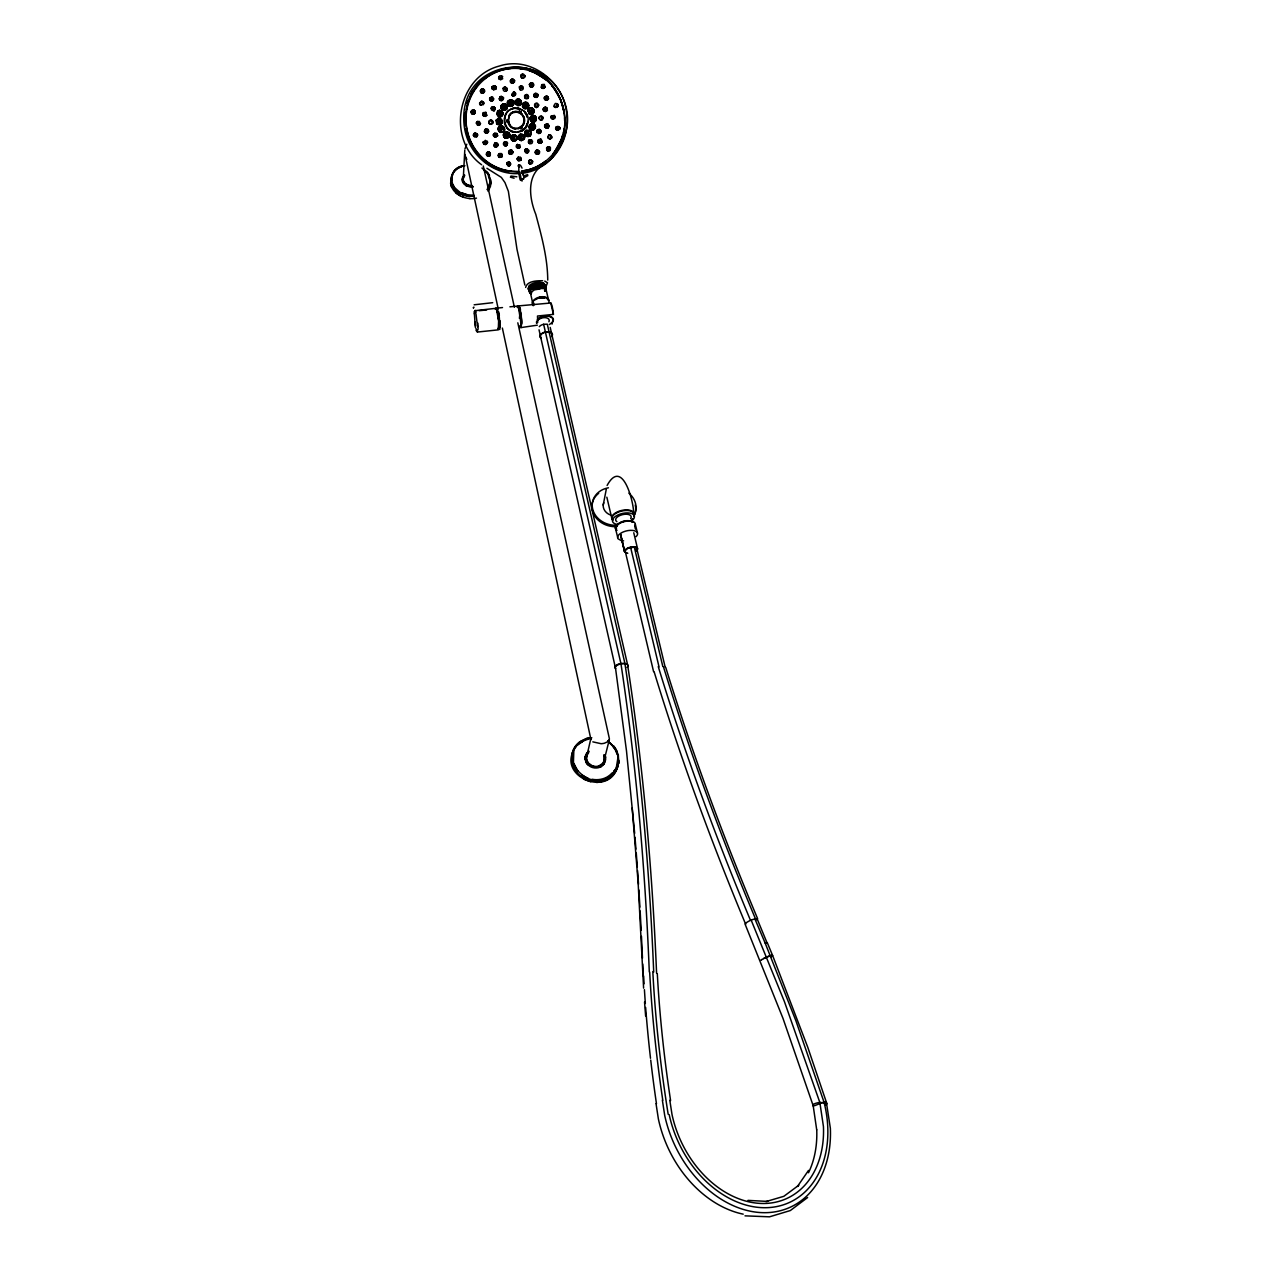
<?xml version="1.0" encoding="UTF-8"?>
<svg xmlns="http://www.w3.org/2000/svg" width="1281" height="1281" viewBox="0 0 1281 1281"><rect width="100%" height="100%" fill="white"/><g stroke="black" fill="none" stroke-linecap="round" stroke-linejoin="round"><path stroke-width="1.5" d="M531.263 293.813L529.934 291.796L530.926 294.31M537.716 322.396L537.492 316.023L553.408 314.389L553.28 313.044A10.856 1.841 83.9 0 0 552.415 307.584L551.631 304.67A10.856 1.841 83.9 0 0 550.814 303.005L518.693 305.887L518.181 306.751A10.184 1.553 83.8 0 0 517.796 306.832M530.894 160.077L532.544 161.406L532.48 162.959L531.359 163.968L529.325 163.44L529.021 160.83L530.894 160.077L532.768 161.342M514.113 138.572L513.329 137.483M534.081 95.963A2.002 1.889 76.3 0 0 534.994 97.148L537.315 96.988L538.052 94.378M497.572 134.937L497.556 136.17L496.964 133.592L494.594 133.064M506.924 135.69L506.427 134.505M526.235 105.634C524.65 103.761 525.899 107.732 525.802 104.69M532.88 126.419L531.519 126.723M519.381 87.044A2.018 1.921 72 0 1 521.335 86.147L519.494 86.964L519.446 88.341L520.534 90.086L521.847 90.006A2.066 1.954 73.2 0 0 523.288 88.373L522.184 85.939L520.566 85.859M516.659 145.041L519.782 144.737L520.326 146.883L519.349 148.02L516.787 147.187L517.572 144.481M545.226 87.364L544.297 84.402L542.119 84.546L541.351 86.884L543.144 88.405L545.162 86.852L544.265 88.005M528.621 142.463L530.222 139.757L532.592 141.23C532.896 145.297 527.644 144.032 529.133 140.141L531.743 139.821M541.479 85.203L542.792 88.101M544.793 98.861L544.697 96.94L546.202 100.142L548.7 98.573L547.339 100.03M520.919 128.644L520.15 127.556C521.655 125.218 523.224 128.052 520.919 128.644L520.278 127.716C506.283 134.633 503.865 107.652 518.885 112.136L519.333 111.143L520.951 111.927L520.502 112.952L518.805 112.296L519.333 111.143M499.574 129.541L501.239 127.187M533.024 110.887L531.375 113.24M519.782 139.965A3.122 2.994 86.3 0 0 522.184 140.237A3.203 3.074 89.5 0 1 521.415 140.51L518.869 139.341L518.549 136.298L521.959 133.993L524.361 135.77L524.602 138.22L521.367 140.542A3.267 3.138 86.2 0 1 519.782 140.077M604.728 760.145L604.136 755.246M463.274 178.78L464.779 150.245M618.05 763.396C619.139 755.774 616.017 747.544 609.676 743.028M486.652 153.015L487.533 155.962L490.047 155.85L489.79 152.631L488.798 151.991L486.652 153.56A1.986 1.954 79.8 0 1 488.205 152.183M495.283 108.277L494.082 110.983L491.536 109.958L492.48 106.723L495.283 108.277L494.002 106.835M541.062 120.19L539.253 118.957L539.557 116.875L541.575 116.187L542.824 117.163L541.911 120.03L539.765 119.549L539.269 117.708M662.357 1100.155L664.711 1115.447A105.506 79.022 65.1 0 0 759.329 1212.483A105.506 79.022 65.1 0 0 830.36 1128.225L826.341 1102.124C822.162 1101.324 815.02 1106.512 813.195 1105.759L782.979 1018.363L745.094 924.177C745.974 921.391 758.816 916.7 755.902 920.094M499.702 121.599C496.788 121.006 501.383 122.544 498.325 121.327L499.526 122.047M499.03 326.447L499.11 325.502M586.442 757.952L586.506 756.927M533.873 119.149L533.088 118.14L532.896 119.389L533.873 119.149L532.896 119.389M465.051 112.728L465.099 125.57M503.977 129.909L504.09 128.34L502.264 126.675L499.622 127.604L499.206 130.07L502.008 131.703A2.498 2.386 78.9 0 0 503.977 129.909L503.049 127.347L500.471 127.235L499.462 128.644L500.279 131.27M537.043 131.639L537.267 132.84L537.412 130.23L539.589 129.301M528.861 110.502L528.733 112.071L530.558 113.737L533.184 112.824L533.617 110.358L530.83 108.709A2.498 2.386 81.3 0 0 528.861 110.502L529.758 113.064L532.288 113.192L533.312 111.767L532.544 109.141M497.556 143.664L494.962 143.104L494.146 144.785L495.187 146.803L497.396 146.53L498.085 144.817L496.323 143.008L494.962 143.104L494.114 146.018A2.002 1.938 80.9 0 0 496.019 146.947M513.105 81.087L512.352 80.591L512.736 81.376M521.143 114.009A8.214 7.878 80 0 1 522.184 125.586L518.165 128.212L513.729 128.036A8.214 7.878 80 0 1 509.902 125.234L508.125 120.318L509.101 116.283M491.488 122.079L491.231 121.855M514.45 82.128L514.594 80.559L513.008 79.166L511.808 78.894L510.318 80.895L512.704 83.153L514.594 80.559M518.293 146.53L519.077 146.018L518.341 146.402M543.576 86.435L543.817 85.619L543.176 86.243M543.961 110.662L547.355 110.406L546.987 107.812L545.45 107.076L543.833 108.18L543.544 109.67L545.274 111.591M618.755 762.307L618.547 763.636L618.883 760.93L617.378 767.527L612.75 774.429M553.184 117.324L553.808 116.811L553.12 117.468M541.591 118.124L541.447 117.82M545.418 291.251L545.21 290.163M585.321 756.447L585.145 759.121L585.321 756.447A10.296 9.463 13.8 0 1 586.698 753.18L588.796 751.018M767.207 943.232L757.055 918.653M482.937 90.999L482.216 90.583L483.081 90.983M491.44 98.925L492.256 99.037M489.022 121.615L489.182 123.248A2.066 2.002 75.2 0 0 491.264 124.305L492.881 122.784L492.416 120.75C489.934 118.589 487.421 123.424 490.607 124.257L492.689 123.424L492.833 121.519A2.066 2.002 75.2 0 0 489.022 121.583M506.78 135.674L506.972 134.457M519.413 318.345L519.83 314.373M518.245 306.687L519.045 306.607A10.504 1.601 83.8 0 1 520.486 311.043L520.726 318.441L520.006 307.888M542.872 118.829L542.728 117.195M520.022 159.34L519.253 158.78L519.878 159.34M536.227 95.739L536.483 94.922L536.227 95.787M547.836 137.243L549.597 134.905L551.823 136.763L551.503 138.188L549.357 138.86L547.948 136.058M496.596 145.329L495.747 144.897L496.452 145.313M551.711 115.866L551.935 118.669L554.561 118.637L554.289 115.482L551.711 115.866A2.002 1.873 84.7 0 0 551.214 116.539L551.342 118.076M767.191 943.184L765.141 943.008L754.925 918.957M539.781 141.342L540.598 141.278M540.758 141.278L539.829 141.518M618.675 761.538L618.307 754.829L615.681 748.937M533.633 119.341L533.088 118.14M483.545 92.792L484.314 89.702L482.457 88.933L480.695 90.327L480.935 92.456L483.289 93.145L484.81 91.351L484.314 89.702M549.421 149.429L548.604 149.349M474.434 314.405L475.283 327.199M548.556 149.188L549.469 148.964M529.533 290.323L529.645 289.538C533.729 286.047 542.552 284.302 546.186 289.122L545.178 291.219M503.449 99.005L503.609 97.772L501.063 96.539L499.558 99.101L500.871 100.671L502.664 100.222L502.648 96.892M496.355 309.554L496.948 308.129L502.504 307.568M544.649 98.157L545.114 96.748L547.179 96.219L548.3 97.292L547.916 99.55M529.854 291.075L529.645 289.538M484.538 131.911L484.875 129.621L486.348 129.125L488.013 129.349L488.285 132.279L485.787 133.224L484.538 131.911L484.875 129.621L486.348 129.125M492.849 89.334L492.416 86.788L494.13 85.827L496.307 87.012L496.003 89.19L493.505 89.75L492.032 88.389L492.272 86.58L494.93 85.747L496.307 87.012L496.019 88.645L493.505 89.75M490.735 183.743L489.838 186.546L490.879 182.767M500.983 106.179L500.871 106.867A3.267 3.138 74.5 0 0 501.415 108.869A3.251 3.122 74.9 0 0 501.848 109.413M530.558 134.233L530.558 132.391A2.482 2.386 81.9 0 0 528.429 130.79L526.939 130.982L525.802 133.176L528.284 135.898L530.558 134.233L528.268 135.562L526.091 133.576L528.429 130.79M559.845 129.269L560.069 127.796L557.892 126.275L555.922 128.356L558.372 130.31L560.069 127.796M586.138 756.238L586.058 758.608M539.381 153.416L539.653 151.606L537.556 150.165L535.842 150.87L536.195 153.576L535.65 152.167L535.49 153.015C535.986 155.658 540.966 152.519 538.276 154.04M546.026 290.13L544.313 287.504L536.483 286.944L529.069 290.034L529.053 291.764L531.743 292.805M517.14 137.852L515.602 140.75L513.217 141.23L511.295 139.677L510.767 137.211L512.512 134.873L515.266 134.937L516.867 136.635L516.643 139.693M538.036 95.627L536.963 93.577L534.801 93.833L534.145 95.531L535.41 97.292M501.96 122.496L501.768 120.302L500.006 118.669L497.909 118.941L496.452 120.734L496.532 122.96L498.421 124.465L500.519 124.289L501.96 122.496A3.283 3.17 76.9 0 1 500.695 124.337M504.266 142.143L506.956 142.015L507.468 143.056L507.052 145.249L505.579 145.81A1.986 1.921 84.1 0 0 507.292 143.776M571.95 755.886L571.822 763.22M498.149 128.917L498.966 127.011A3.267 3.154 78.4 0 1 499.59 126.467M524.89 97.292L525.274 95.082L526.747 94.506L528.685 96.78L527.724 98.525L525.899 98.365L524.505 96.107L525.274 95.082M546.843 149.06L548.172 146.915L549.357 147.123L550.382 147.571L550.173 150.373L548.86 151.046L547.083 150.005L547.9 147.267M501.207 105.939L502.312 109.702L504.922 110.342L506.78 109.173L507.324 106.307L505.531 104.065L502.76 104.129L501.207 105.939A3.154 3.042 74.7 0 1 502.873 104.129M477.365 136.026L476.356 133.352L473.33 135.033L474.755 137.067L476.58 136.971L477.717 134.889L476.98 133.816M483.433 141.567L483.305 142.335A2.002 1.938 76.6 0 0 487.084 143.056M585.225 757.039L585.145 758.224A10.28 9.447 13.8 0 0 586.458 762.836L587.979 764.805A10.296 9.463 13.8 0 1 586.794 763.364L586.234 762.531L587.979 764.805A10.28 9.447 13.8 0 0 596.786 767.976L598.051 767.783A10.28 9.447 13.8 0 0 599.86 767.223L600.741 766.871L599.86 767.223M519.782 327.712L520.743 324.701M535.49 153.015L536.835 150.325M563.336 133.208L564.168 128.869M450.912 179.82C448.974 193.063 465.195 200.781 476.468 198.123M477.653 329.858L477.333 331.683L476.196 330.626M603.207 505.114L606.281 489.278M474.034 313.701L474.338 312.196M586.538 756.094L588.523 752.155M549.037 302.396C550.013 293.477 533.136 296.007 532.143 303.293L533.216 305.727M500.471 77.613L501.271 77.484M526.251 133.176L526.411 132.375M506.924 90.214L506.764 87.797L505.178 87.3L503.353 88.389L503.289 89.958A2.066 1.97 71.4 0 0 505.05 91.335L506.924 90.214L506.363 91.223M528.989 287.312L529.053 285.647C533.04 282.236 539.717 280.971 544.329 283.565L544.585 286.352C540.118 283.693 532.912 284.622 529.325 288.369L529.806 289.874C529.822 284.638 540.886 284.014 544.617 286.64M510.062 103.313C512.112 100.751 510.254 105.634 510.414 102.512M530.062 118.925L530.975 116.571L533.697 115.514C538.244 116.107 536.483 123.665 532.127 121.855L530.734 120.718L530.302 117.82A3.138 2.978 82.4 0 1 533.713 115.77M496.307 87.012L496.131 87.877L495.523 86.435M521.287 137.9C521.079 135.081 521.943 139.469 521.191 136.635M505.739 89.27L504.906 89.238M473.714 134.329L473.826 136.443M486.252 131.126L487.084 131.158M506.123 143.648L505.355 143.936M546.09 109.333L545.114 109.301L546.058 109.493M475.043 135.402L475.827 135.113M475.988 135.274L475.171 135.402M518.116 101.807C520.102 104.77 517.332 100.222 518.357 103.121M464.955 148.884L466.796 144.225M526.443 96.235L527.051 96.139M531.391 84.754L532.255 84.466M526.619 150.998L527.532 151.046L526.795 150.678M486.796 115.322L485.835 112.392L483.177 112.984L483.289 115.642L486.796 115.322L485.627 116.459M586.73 756.43L590.877 738.48C543.112 750.074 598.675 807.863 617.586 765.029M522.04 168.131C517.508 157.787 518.661 175.593 520.038 179.228M510.831 137.595L511.776 135.546M528.605 150.886L527.34 152.663M544.793 126.563L546.042 124.305L544.793 126.563L548.028 128.036L548.989 126.547L548.284 124.353L545.258 124.593L545.498 127.524M539.157 130.998L539.157 131.847L538.997 130.998M551.503 138.188L551.695 137.403L550.814 138.652M530.654 162.399L531.199 161.966M617.97 764.917C611.085 799.792 553.488 776.158 576.194 746.583M550.43 137.147L550.526 136.683M500.182 155.305L500.983 155.513L500.038 155.289M535.218 128.212L534.257 124.113L530.942 123.681L529.197 126.098L530.894 129.621C536.243 132.888 534.946 122.015 535.554 126.883M501.944 128.965L500.679 128.965L501.688 129.813C501.624 126.723 500.679 131.655 501.992 128.805M524.81 151.206L525.77 148.948L527.067 148.82L528.765 150.165L528.621 151.831L525.658 152.663L524.81 151.206L525.77 148.948M604.2 759.985L609.388 739.409L607.883 741.635L604.456 743.204A6.533 2.466 -4.4 0 1 601.109 743.701L592.815 741.859M538.484 140.205L538.933 142.992L540.566 143.248L541.927 141.839L540.886 139.229L539.573 139.357L538.484 140.205L540.886 139.229L542.167 141.935M451.504 177.162C452.914 171.046 458.726 166.754 464.715 165.713M573.824 750.858L573.424 762.451L577.987 771.514M503.657 143.68L504.826 141.935A1.986 1.921 84.1 0 0 503.481 144.193A1.986 1.921 84.1 0 0 505.579 145.794L503.657 143.68L505.05 141.935L507.468 143.056L507.052 145.249M544.249 286.56L544.329 284.542L544.825 285.199M489.918 97.964L490.783 100.719L493.361 99.934M562.071 137.627L562.903 134.681M501.704 75.963L502.664 78.765L500.519 79.838L498.709 78.157L499.078 76.876L500.503 75.739L502.744 76.604M524.842 77.164L525.018 75.659L523.929 78.013L522.328 77.917L521.303 75.243L523.417 74.058L525.338 76.091M617.858 766.31L618.243 764.997L617.858 766.294M474.803 310.723L495.875 308.321M503.769 87.813L505.483 87.044M564.505 136.25C579.076 97.724 539.253 53.033 499.302 66.052C456.981 76.94 446.461 139.533 481.608 164.753M493.665 109.093L492.865 108.869L493.681 108.789M504.09 107.748C504.154 105.106 504.586 109.237 503.961 106.435M537.78 95.691L536.403 97.34M533.36 119.485L533.312 118.124M510.703 164.24L509.198 165.938L506.844 164.448L506.892 162.735L507.644 162.351L506.828 163.632L508.317 162.03L510.623 163.552M530.174 111.463C532.624 109.397 529.533 112.696 531.263 111.799M527.356 133.384L527.58 132.68C530.654 133.288 525.947 133.945 528.22 133.913M488.285 132.279L487.116 129.189L488.83 131.222M495.187 309.137L495.683 308.257M531.743 117.147L531.919 120.814L534.689 121.183L536.099 119.165L534.257 116.443A2.482 2.386 81.9 0 0 531.743 117.147L531.487 119.854L533.729 121.103L535.234 120.302L535.634 117.612M521.431 180.413L519.846 172.134M512.336 136.875L513.377 140.109L516.243 139.197A2.482 2.386 80.5 0 0 516.099 136.459L514.994 135.37L511.711 137.035L512.16 139.501L514.85 140.318M518.261 136.539L520.342 134.169M616.369 767.431L617.858 758.208M463.162 177.563C461.464 182.158 466.556 186.001 470.784 185.969M523.449 75.531L523.753 76.091M530.878 134.841L530.606 131.238L526.667 130.294L524.986 133.64L526.171 135.834L528.781 136.475L530.878 134.841L527.756 136.491A3.235 3.106 87.4 0 1 526.939 136.33M546.186 289.122L545.114 290.995M520.823 325.982L520.134 327.199M520.999 75.739L522.44 74.138M521.015 87.909L521.831 88.069M472.993 111.767L473.714 112.216L472.865 111.767M485.147 114.666L485.291 113.801L484.859 114.601M547.339 125.762L546.619 125.906M557.859 128.26L558.82 128.26L557.924 128.58M558.596 128.564L558.356 128.757M520.198 326.511A10.504 1.601 83.8 0 0 520.871 327.215L521.703 323.885A9.127 1.377 83.9 0 0 521.703 321.739A9.143 1.377 83.9 0 0 521.591 319.273L521.031 314.037M467.069 103.345L468.189 100.238M496.259 135.097L495.347 134.809L496.051 135.274M510.495 152.151L511.391 151.991L510.831 152.647M533.921 305.15L534.465 304.254M546.555 97.788L546.507 98.125M493.745 87.668L494.578 87.652M501.704 98.973L501.832 98.125L501.271 98.797M530.638 142.095L531.087 141.326L530.366 141.919M556.45 129.429L556.434 127.203M509.342 164.256L508.557 163.808M508.525 164.096L508.589 164.416M561.51 139.085L554.321 152.391M485.851 142.671L485.003 142.175M533.264 86.147L533.12 83.585L531.311 82.897L529.469 84.402L530.206 86.5L532.704 86.66L533.857 85.106L533.264 83.345L530.526 82.961L529.469 84.402L530.062 85.955L532.704 86.66M537.299 152.199L538.196 152.055L537.46 152.391M513.04 152.215L512.416 153.8L509.294 153.784L508.925 151.863L510.414 150.245L511.711 150.149L513.04 152.215L511.711 150.149M530.062 83.729L529.774 85.219L529.469 84.402M561.959 142.96L564.04 137.82M498.709 78.157L499.43 79.15M520.31 113.032L520.951 111.927M517.332 158.668L518.309 160.541L520.935 160.253L520.406 157.147L518.597 157.163L517.556 159.1L518.165 157.195A1.986 1.921 -85.3 0 0 517.652 160.045A1.986 1.921 -85.3 0 0 520.63 160.077L517.988 160.413L517.316 159.068L518.373 157.147M451.617 176.842L450.56 183.551M483.69 103.777L483.401 101.84L483.337 104.562L480.599 104.962A2.018 1.954 71 0 1 479.943 104.402M544.905 291.107L545.065 289.218M499.238 113.769C502.104 112.12 498.261 115.69 500.15 113.064M607.098 485.467C622.502 457.205 633.839 502.408 633.615 512.976M547.243 109.846L546.411 111.095M485.467 144.353L483.401 142.527L485.355 140.318L487.565 142.319L485.067 144.625L486.268 144.193M501.976 156.506C504.009 151.606 495.379 153.736 499.462 157.419L502.296 156.41L501.463 157.067M477.092 121.807L476.532 123.04L479.174 121.375L480.551 123.568L479.526 125.09L477.14 124.833M520.102 326.655L521.031 327.584L537.347 325.166M515.602 100.558L515.699 104.402M516.867 306.88L517.444 306.159L518.741 307.28M538.757 133.672L540.438 132.648L540.726 130.246L537.412 130.23M529.533 290.323L531.807 287.873L534.529 287.216L544.089 287.408M533.424 301.419L533.392 304.958M519.093 146.338L518.357 145.826M478.069 123.184L478.982 123.104M497.46 135.706L494.962 136.971L493.617 134.185M487.565 142.319L487.228 141.166M535.346 119.421L532.864 120.782M561.174 144.449L551.23 158.716M491.456 98.749L492.272 98.861M492.32 99.149L491.584 98.909M544.969 288.145L545.77 286.223L542.936 283.293L544.681 284.878L543.608 286.368M503.353 88.389L503.897 87.364M600.437 766.967L602.022 766.006A10.28 9.447 13.8 0 0 604.104 763.828L605.561 759.969A10.28 9.447 13.8 0 0 605.529 757.599L605.369 756.479L605.529 757.599M517.988 166.018L518.645 164.833M486.652 153.56L487.629 152.391M470.703 94.586L473.105 90.359M485.339 129.557L484.73 131.767L487.004 133.112M538.805 104.866L536.963 103.137L535.522 103.489L534.545 105.106L536.211 107.572M496.115 309.041L497.22 310.771M490.943 108.741L492.464 106.963L494.418 107.348L495.074 109.445L493.97 110.79M488.878 188.339L489.406 187.474M534.545 105.106L535.522 103.489M452.081 175.993L452.609 175.097M498.309 329.217L498.613 321.083L496.58 309.538M520.935 160.253L521.223 158.043M538.901 153.544L538.901 150.726M510.991 79.758L513.008 79.166M474.226 311.395L475.988 313.909L477.573 326.831M587.803 753.82L588.587 752.78M499.814 329.473L498.789 329.089M530.302 126.178L531.215 124.753L533.633 124.657A2.434 2.338 81.9 0 1 534.401 127.972L531.343 128.644L530.302 126.178L531.087 128.212M530.222 292.965L534.353 289.89L540.07 288.882M544.921 287.889C546.314 281.115 531.631 283.597 528.445 287.44L529.325 289.682M489.934 99.47L491.392 96.892L493.793 98.749L492.064 100.975L490.303 100.19L489.662 98.237M498.373 130.406L498.197 128.308C500.086 122.864 507.74 128.308 503.401 131.927L500.134 132.215L498.197 128.308A3.138 3.042 79.2 0 1 498.837 127.187M503.145 88.469L504.97 87.332M604.104 763.828L604.424 763.332M530.654 110.582L530.43 111.623M519.526 326.303A10.184 1.553 83.8 0 0 520.358 326.895L521.239 324.974L520.31 326.879M603.943 762.307C601.141 767.479 593.615 768.536 589.292 764.661M808.535 1170.386L797.471 1186.446L798.768 1185.245L783.844 1196.31L765.974 1201.578M481.656 102.848L482.2 103.104M516.707 99.47L519.173 99.213L521.207 100.783L520.358 105.314L517.572 105.602L515.651 103.873L515.843 100.542L515.266 101.263L516.707 99.47A3.299 3.138 75.6 0 1 517.716 99.213A3.251 3.09 73.1 0 1 519.173 99.374M556.578 105.586L556.707 105.282M487.549 188.275L490.095 182.174L488.589 174.889M636.065 550.766L636.657 548.028L634.287 547.051L627.626 548.412L625.128 550.814L653.582 671.644M499.302 76.332L498.837 78.525M504.442 132.792L503.609 134.729L505.082 138.108L508.605 137.788L509.95 135.306L509.326 133.016L506.86 131.767L504.442 132.792A3.219 3.106 81.3 0 0 503.689 133.736A3.299 3.17 82.2 0 0 503.513 135.754L503.753 136.427A3.299 3.17 82.2 0 0 504.826 137.724L506.427 138.284M524.986 149.957L526.811 148.82M501.319 77.933L500.503 77.773M488.125 191.397L490.575 185.953L489.902 179.164M504.81 89.078L505.595 89.286M487.052 130.998L486.268 131.286L487.18 131.335M528.781 161.23L530.606 160.077M463.69 176.682L464.298 175.833M510.318 80.895L510.751 82M529.021 161.246L529.325 163.44M475.059 135.065L475.972 135.113L475.267 135.642M558.196 105.939L557.187 107.3L554.897 106.931L554.177 105.218L555.362 103.425L557.715 104.081L558.196 105.939L557.411 103.985L557.908 105.907L556.018 107.364M537.107 320.362C539.893 313.301 559.092 314.646 551.727 323.436M498.197 128.308L498.821 131.254M587.066 752.7L586.698 753.18M588.171 752.123C575.713 767.383 610.413 774.204 604.408 755.358M487.517 189.78L490.719 182.591L488.605 174.104L489.166 175.017M487.1 189.54C492.897 183.599 490.159 173.624 483.545 169.508M630.989 520.454L632.574 518.581M544.473 290.227L545.722 288.865C544.585 282.268 532.207 285.439 528.669 289.202L529.726 291.155M521.783 126.611C525.77 122.928 525.098 115.866 520.502 112.952M595.649 496.323L596.85 494.946A22.017 18.799 11.6 0 1 598.691 493.313M546.379 285.647L547.499 282.765L544.745 281.099M527.66 152.903L528.204 152.295L526.795 152.919M521.335 87.604L521.671 88.389L521.495 87.556M613.727 771.258L615.104 769.769M463.834 165.649C448.11 167.315 446.364 190.1 461.736 194.264M536.947 105.747L537.107 105.474M589.628 780.081C597.378 782.115 606.345 780.465 612.11 774.701M509.822 165.617L509.198 165.938M499.382 113.705L500.519 113.929L499.974 113.064M543.288 286.127L544.457 284.91L543.752 284.03M521.415 136.619L521.399 137.9M522.792 179.084L523.673 178.171M464.747 175.209C458.758 179.981 466.204 187.795 472.209 186.337A8.182 6.309 6 0 1 463.818 182.975A8.182 6.309 6 0 1 464.314 175.881M523.401 129.589L524.922 128.052A12.298 11.785 79.8 0 1 521.655 131.046M608.203 777.807L605.625 779.088L610.14 776.638M611.966 773.067C607.114 778.688 599.108 780.689 592.062 779.264M494.386 144L495.235 143.168M454.435 170.757L455.54 169.668M576.898 745.638L584.296 739.97M581.27 740.882C566.122 749.513 570.397 773.356 586.009 778.88M521.095 75.179L521.975 74.394M488.766 156.202L490.047 155.449M534.385 300.218L539.349 297.624L545.866 297.736M588.315 751.403L587.867 751.803M481.864 101.039L479.783 102.784L480.599 104.962L479.638 104.113L481.32 105.33M532.848 287.841L529.133 290.291L530.142 292.644M536.547 95.723L535.778 95.386M488.685 154.697L488.862 154.12M517.38 144.465L516.547 147.123L519.109 147.988M514.049 94.426L513.969 93.593L513.905 94.442M610.589 776.238L611.694 775.357M807.638 1197.511L790.329 1210.545L769.513 1216.822L744.998 1215.845M546.491 163.087C525.995 172.23 528.765 197.082 535.762 214.263C541.495 235.8 547.579 257.625 547.74 280.075M499.862 97.42L501.063 96.539M540.534 130.39L540.902 132.455L539.877 133.208L537.251 132.375M761.651 959.517C758.064 962.223 769.865 954.233 772.587 955.434L807.831 1047.442L826.341 1102.124L825.06 1103.357M771.386 956.795L772.587 955.434L767.271 942.672L765.141 943.008L795.965 1020.941L824.083 1102.333A101.007 75.611 65.1 0 1 769.769 1207.519A101.007 75.611 65.1 0 1 669.178 1114.598M520.775 128.516L522.312 127.508M483.946 78.413L486.492 76.604M477.685 332.019L498.293 329.858M544.697 162.143L536.691 167.138L528.124 170.389M544.345 107.636L545.45 107.076M523.657 129.477L517.316 132.151M523.785 178.908L521.719 179.484M501.816 104.706L504.122 103.825M529.405 136.106L531.247 133.384A3.074 2.946 82 0 0 528.38 130.198L525.61 131.943L525.578 134.393A3.074 2.946 82 0 0 528.252 136.33L530.302 135.994M532.111 85.17L531.823 84.354L531.775 85.219M527.868 133.945L528.717 133.56M532.432 284.99L528.509 287.665L529.261 289.41M579.46 742.147L588.988 737.616M580.982 742.628L582.198 741.907M527.276 98.429L528.076 97.948L526.603 98.557M521.031 327.584L521.287 314.598M489.102 74.939L496.948 71.047M492.432 73.161C449.231 93.593 461.128 166.258 508.861 171.766M524.89 177.29L527.868 175.625M581.894 740.642L586.986 738.176M477.909 121.279L476.436 123.456A2.034 1.97 72.9 0 1 477.445 121.487M457.301 168.307L461.56 166.354M508.157 119.998L507.02 120.094L507.132 121.823L508.317 121.711L507.196 121.887L506.988 120.046L508.141 119.966M530.942 288.641L532.512 287.889M519.91 147.635L516.787 147.187M494.418 88.149L494.658 87.476M763.524 958.492L770.441 955.77M512.752 108.597C500.951 111.847 502.793 130.982 514.882 132.183M544.313 287.28L539.029 286.672L531.359 288.433M501.271 100.51L500.391 100.174L501.992 100.526M604.072 780.898C613.135 777.759 620.052 768.152 618.243 758.384M548.732 135.226L549.389 134.953A1.986 1.873 -89.1 0 1 551.294 135.866L551.551 136.587M534.801 93.833L536.131 93.321M527.644 133.704L528.621 132.824M524.57 175.721L527.692 174.568M496.243 71.304L501.399 69.478M499.766 110.39L498.197 110.919C495.363 112.856 497.428 117.724 500.791 116.955L503.257 113.721L501.992 111.095L499.766 110.39A3.154 3.042 75.5 0 0 497.54 111.495M513.601 91.976L511.856 94.137L513.201 95.915L515.346 95.29L515.506 93.065L513.601 91.976L514.946 92.376M480.695 101.551L482.921 101.727L483.674 103.056M587.306 738.673L591.822 737.76M500.743 157.355L498.469 155.754M464.635 165.825C442.313 168.724 451.969 199.099 471.68 195.705A20.992 16.221 6.1 0 0 474.05 195.593M527.356 170.021L521.655 171.126M500.679 69.718C569.308 49.094 592.911 163.968 521.383 172.054M497.909 328.945L497.957 328.945A10.232 1.441 83.7 0 0 498.709 319.626L498.613 318.345A10.232 1.441 83.7 0 0 495.747 309.265A10.28 1.457 83.7 0 1 498.661 319.626A10.28 1.457 83.7 0 1 497.652 328.609M474.162 304.798L492.705 302.684M512.512 108.613L514.834 108.164M525.514 171.046L521.543 171.718M546.827 128.132L548.732 126.451L548.284 124.353L546.795 124.113M512.496 108.405L514.882 107.956M485.835 112.392L483.321 113.16L483.289 115.642M586.762 779.152L588.716 779.553L583.576 777.215M485.787 133.224L487.677 132.872M554.289 115.482L555.137 116.555M528.973 135.194L526.395 134.009M520.534 90.086L519.798 89.19M521.655 173.351C544.457 171.062 563.256 151.462 566.49 129.077A53.738 51.544 79.8 0 0 566.746 113.897C559.557 46.628 459.287 54.186 463.882 122.336A53.738 51.448 80 0 0 466.892 137.403C474.162 158.748 495.747 174.857 518.565 173.576M530.91 285.583L541.447 283.934L545.338 285.631M601.67 781.826L596.626 782.499M505.659 68.662L510.318 68.021M498.709 319.626L498.613 318.345M466.908 185.921L465.948 185.521L466.908 185.921A8.775 6.757 6 0 0 471.728 186.802L473.346 186.658M536.483 286.944L539.029 286.672M509.918 306.816L517.556 306.127M479.158 310.707L486.684 309.954M540.342 297.416L542.327 297.208M543.288 297.224L539.349 297.624L544.201 297.32M537.444 298.265L545.082 297.496L540.054 297.8M496.484 146.899L494.994 146.739A1.986 1.938 81.4 0 1 494.05 145.522M507.196 121.887L508.301 121.791M634.671 833.323L626.505 751.018L615.585 668.586A6.549 2.706 -12.9 0 1 620.965 663.814L624.92 663.478L627.562 664.631C643.238 766.823 652.237 869.959 656.593 973.24M510.398 103.649L510.831 102.432M539.637 143.248L541.046 142.832A1.986 1.889 -89.6 0 0 541.751 141.47M474.146 196.233L465.307 195.481M518.693 172.15L504.922 170.933M537.62 282.829L541.687 282.909M472.865 195.993L474.13 195.945M539.285 326.671A5.957 3.427 -12.7 0 1 543.64 324.285L547.291 324.173L624.92 663.478C640.516 765.67 649.451 868.79 653.71 972.071M813.131 1105.759A7.11 1.938 -7.3 0 1 819.792 1102.445L826.645 1103.037A7.11 1.938 -7.3 0 1 825.54 1104.879M518.757 171.446L511.391 171.19A51.592 49.431 80 0 1 471.728 95.194A51.592 49.431 80 0 1 553.904 87.989L560.806 100.286L564.136 112.552M496.035 134.793L495.907 135.466M485.563 141.999L485.083 142.351M508.157 165.906L510.414 164.304L508.877 162.014M615.472 668.266A6.565 3.01 -8.4 0 1 620.853 663.494L624.92 663.478M472 113.561L474.851 113.433L474.434 110.342L471.408 111.287L473.009 114.041A2.05 1.986 71.3 0 1 471.296 112.52L472.081 113.929L473.794 114.041A2.05 1.986 71.3 0 0 473.586 110.07A2.034 1.97 71.3 0 1 474.226 110.358A2.034 1.97 71.5 0 1 475.107 112.408M467.837 195.673L460.632 193.655M530.446 110.63L531.375 110.662M505.082 138.108L504.314 137.083M546.17 128.004L548.028 128.036M520.23 180.061L522.28 180.925M545.033 107.364L546.827 108.004L547.355 110.406M515.17 108.228L521.895 109.83M514.45 141.15L512.304 140.67M747.976 1200.377L767.735 1201.434M542.664 280.731C537.059 280.683 527.131 280.907 525.626 287.44M501.528 153.752L500.855 153.4M474.05 195.369L467.965 194.792M516.867 176.81L510.879 176.041M489.118 152.279L490.255 153.272M540.454 284.078L542.552 284.35M513.761 96.027L511.856 94.938A2.018 1.921 72.7 0 0 513.681 96.027M488.669 154.761L488.894 154.008M509.694 106.211L510.655 106.355M468.942 198.347L470.207 198.539M509.294 153.784L508.957 152.647M499.142 329.361L498.149 328.416A10.232 1.457 83.7 0 0 499.286 319.561A10.232 1.457 83.7 0 0 496.323 309.201M520.102 68.229L523.192 68.806M549.357 138.86L550.109 138.892M491.392 96.892L492.833 97.18M517.204 108.196L519.237 108.645M466.716 194.904L459.975 192.31L454.115 187.25M496.195 137.243L493.809 136.394M530.27 289.554L527.644 288.849M590.797 781.826L583.576 779.168M544.921 286.287L532.976 286.287L528.637 288.93L529.694 290.931M526.843 151.238L527.18 150.469M530.398 164.016L528.717 162.719M533.873 124.385L531.023 124.465L529.982 126.195L531.199 128.965L534.689 128.148L533.873 124.385A3.138 2.978 84.7 0 1 534.978 126.531M546.01 95.899L547.179 96.219M510.366 177.162L514.097 178.235M499.254 169.268L502.008 170.165M544.297 288.561L534.561 288.401L530.734 290.082L530.222 292.404M626.841 553.376L624.488 551.422L620.837 535.266A6.661 3.154 -13.4 0 1 621.189 534.449M529.517 70.487L532.384 71.592M462.265 192.951L463.37 193.383A15.804 12.202 6 0 0 466.812 194.36M462.201 196.698L463.946 197.402M626.217 552.623L627.802 553.28M522.6 78.093L521.031 76.524M522.92 86.852L519.478 86.804M537.636 152.647L537.363 152.519M588.267 778.512L581.59 774.957M531.311 129.797L530.718 129.541A3.235 3.09 84.9 0 1 529.437 128.228A3.251 3.09 84.2 0 1 529.101 126.018M478.293 125.378L476.436 122.976M510.366 130.71L512.368 131.607M496.307 168.083L487.308 163.103L477.573 154.296M519.221 111.255L520.726 111.991M533.825 72.136L545.21 79.07M526.747 94.506L528.06 95.178M486.908 168.275L501.367 177.418L504.97 182.607L508.381 191.333L516.98 249.299L524.842 285.006M460.503 195.945L456.004 193.015M531.023 293.941L529.918 292.805L530.366 293.477M478.742 122.976L478.085 123.504M481.912 168.067L482.937 168.644M482.056 92.937L480.935 92.456M473.458 308L473.858 307.136L473.313 307.744M498.885 156.666L499.942 157.291M513.201 95.915L512.224 95.515M546.587 298.057L548.62 300.475L545.274 285.967M516.099 136.475L512.512 136.298L513.089 139.693M454.883 189.604L459.559 193.095M496.964 133.592L494.21 133.624L494.274 136.523M549.357 147.123L550.382 147.571M513.969 137.211L514.61 138.044M607.706 740.834L615.04 747.768M487.116 142.639A2.018 1.954 76.4 0 1 484.859 144.257L483.594 143.136L483.962 143.888M484.362 116.155L483.257 115.066M483.93 169.3L487.997 173.255M540.598 139.341L541.543 140.013M483.353 169.348L484.266 170.021M518.693 305.887L519.622 307.216M543.448 285.663L545.93 287.601L545.322 289.138L545.77 287.12M510.959 154.344L512.72 151.766M526.075 152.615L525.018 150.726M521.207 113.913L516.707 111.975L512.368 112.872A8.214 7.878 80 0 0 509.101 116.363M556.675 105.122L556.306 105.634M609.035 742.404L614.512 747.896L617.138 754.221M485.067 170.725L487.981 173.928M534.401 127.972L533.761 125.138M550.766 302.94L553.408 314.389M509.085 105.763C512.032 108.164 515.859 103.265 513.024 100.767L513.809 101.279L512 99.854L509.069 100.158L507.66 103.457C512.576 109.397 504.858 103.649 508.381 100.655A3.154 3.026 74.7 0 0 510.334 106.227M520.086 326.655L520.759 327.504M541.11 338.488L539.909 336.695A6.373 3.651 -12.7 0 1 541.815 333.524A6.389 3.651 -12.7 0 1 550.045 332.035A6.389 3.651 -12.7 0 1 551.647 336.583L552.111 335.206A6.085 3.491 -12.7 0 0 545.418 332.147A6.085 3.491 -12.7 0 0 540.694 337.784M509.566 153.832C506.668 151.734 511.631 148.228 512.496 151.766M475.155 310.354L476.1 312.34M520.791 325.694A10.184 1.553 83.8 0 0 520.022 312.42L517.78 306.351M529.549 143.344L528.765 142.031M496.948 308.129L498.005 309.378M551.727 85.491L553.776 87.989A51.592 49.431 80 0 1 529.197 169.62L522.024 171.158L522.904 174.905M547.804 124.369L548.989 126.547M510.543 82.064L513.169 82.945L513.937 80.255M475.715 151.831L469.294 141.118M552.175 324.045L551.583 323.02M586.986 762.115L587.675 763.06M519.349 139.549L518.469 137.836M613.215 746.919L614.832 749.193M487.308 172.294L489.518 175.849M613.743 745.958L614.912 747.752M521.511 126.595L522.12 127.556M523.737 135.258L524.425 137.291M531.663 126.659L532.864 127.091L532.656 126.275M488.461 176.346L489.022 177.29M498.037 328.432L499.19 328.32L499.318 322.075M529.373 288.257L529.229 287.008C533.04 283.565 539.942 282.509 544.377 285.231L544.713 286.111M615.793 748.953L617.09 751.467M587.723 762.403L586.634 759.761M466.828 159.42L465.692 157.067M476.964 331.779L475.875 328.224M453.33 185.281L453.778 186.161M533.665 110.038L533.44 109.558A3.251 3.09 80.2 0 0 530.014 108.036A3.251 3.09 79.3 0 0 527.836 110.102A3.251 3.09 80.2 0 0 527.708 110.662M452.545 184.624L453.186 186.001M488.253 174.744L489.55 178.363M451.617 184.096L452.225 185.473M451.296 186.466L451.697 187.41M751.226 920.254L784.42 1001.614L820.16 1103.373M524.89 134.057L525.658 135.482A3.235 3.106 87.4 0 0 526.203 135.962M473.33 135.033L473.682 135.882M518.773 165.185L519.462 167.187M468.75 139.725L466.764 133.929M615.344 527.964L618.05 538.821L621.173 540.534A10.232 4.82 -13.4 0 0 623.591 540.838M559.589 127.171L559.845 128.692M531.151 110.63L531.423 111.463M475.571 325.918L474.931 322.011M497.252 310.146L497.941 313.525M518.501 307.296L520.999 323.661M520.262 308.753L520.486 309.73M450.752 184.576L451.008 185.553M637.602 548.909L633.759 532.768M635.312 524.217L637.474 533.008M620.869 536.163L624.792 552.271L620.837 535.266M634.687 525.947L635.44 529.101M636.657 548.028L665.175 667.161M634.287 547.051L662.805 666.456M630.604 547.307L659.042 666.953M606.842 497.188L611.854 518.565M497.428 311.347L497.652 312.292M550.206 327.408L627.562 664.631A6.565 3.01 -8.4 0 1 627.05 667.385M543.64 324.285L620.965 663.814C636.401 765.846 645.192 868.79 649.291 971.879M539.029 329.825L615.585 668.586M530.03 291.171L532.896 303.869M498.117 312.388L499.382 320.762M465.275 155.77L464.971 154.409L498.149 308.529M483.273 165.97L514.37 307.184M517.812 322.812L609.404 738.801M502.36 328.048L590.957 739.665M498.197 312.148L498.998 316.615M465.611 128.933L466.316 132.407M520.374 312.356C516.003 297.752 523.112 319.577 521.303 324.157L521.287 321.051M522.824 171.766L523.897 177.691M478.101 329.137L477.909 323.18M520.63 312.276L520.903 316.055M506.732 88.677L505.611 91.239A2.018 1.938 70.6 0 0 506.668 88.757M669.803 1100.283L672.029 1114.598A96.411 72.2 65.1 0 0 758.416 1203.291A96.411 72.2 65.1 0 0 823.443 1126.591L819.856 1102.461M656.032 1103.646L658.37 1118.905A105.058 78.926 65.3 0 0 743.204 1214.164M498.757 311.94L499.35 315.51M813.195 1105.759L816.702 1129.81M520.374 314.405L520.71 316.919M535.234 126.803L534.017 124.097A3.251 3.09 83.7 0 0 531.087 123.6M498.309 315.831L498.453 317.064M499.35 317.48L499.766 328.721M490.831 179.836L490.943 181.79M520.919 316.055L521.319 321.051M632.19 807.975L638.13 882.801L643.606 988.131M634.992 837.278L635.952 849.111M636.273 853.066L637.298 866.757M536.483 321.787L536.611 323.356M644.535 1001.998L645.624 1015.993M500.054 320.907L500.279 326.831M637.57 870.648L638.53 884.258M451.761 180.749L451.729 178.876A19.087 14.715 6 0 1 452.449 175.257M533.809 110.566L533.873 111.527M638.883 889.975L639.908 907.124M640.132 910.935L641.189 930.358M465.804 124.305L465.563 119.645A51.64 49.479 79.9 0 1 466.092 111.559M554.945 116.587L555.009 117.836M641.461 936.347L642.47 958.124M642.726 964.017L643.254 975.802M564.537 117.74L564.665 120.814M499.542 324.125L499.542 325.102M540.87 282.797A8.006 4.756 -12.7 0 1 545.049 287.809M529.629 289.346A8.006 4.756 -12.7 0 1 529.629 288.145M530.558 286.271A8.006 4.756 -12.7 0 1 533.264 284.142M518.405 307.008A10.184 1.553 83.8 0 1 518.629 307.376M471.616 185.473A7.59 5.861 6 0 1 463.898 181.694L463.386 180.365A7.59 5.861 6 0 1 464.523 176.073M603.863 755.902A8.903 8.182 13.8 0 1 602.358 763.636L598.819 765.958A8.903 8.182 13.8 0 1 592.27 765.782L588.684 763.268A8.903 8.182 13.8 0 1 587.403 754.493M604.872 755.278A10.28 9.447 13.8 0 1 605.433 757.007M604.056 754.701A9.591 8.807 13.8 0 1 600.501 765.958A9.591 8.807 13.8 0 1 587.899 763.396A9.591 8.807 13.8 0 1 588.86 751.611M549.277 324.557A8.086 4.676 -12.7 0 0 550.942 317.031A8.086 4.676 -12.7 0 0 538.693 319.241L538.148 319.818A8.086 4.676 -12.7 0 0 537.716 320.426A6.357 3.683 -12.7 0 1 545.514 317.656A6.357 3.683 -12.7 0 1 548.925 321.755M473.346 186.626A8.775 6.757 6 0 1 472.273 186.77M466.428 185.713A8.775 6.757 6 0 1 464.202 175.305M472.193 185.921A8.182 6.309 6 0 1 463.834 182.607A8.182 6.309 6 0 1 464.346 175.529M520.678 326.255A10.136 1.537 83.8 0 1 520.358 326.895M495.891 308.353A10.953 1.553 83.7 0 1 496.58 309.618M745.686 924.29A1573.757 682.549 57.3 0 1 654.159 671.885M757.647 918.765A1570.586 677.409 57.2 0 1 665.72 667.401M755.582 919.085A1575.39 679.186 57.2 0 1 663.43 666.728M750.394 920.094A1578.56 682.437 57.2 0 1 658.258 666.6M624.488 551.422A6.693 3.106 -13.4 0 1 632.798 546.763A6.693 3.106 -13.4 0 1 636.593 550.83M536.851 323.116A6.357 3.683 -12.7 0 1 536.739 322.091M617.57 537.524A10.232 4.82 -13.4 0 1 630.252 530.35A10.232 4.82 -13.4 0 1 636.065 536.659M634.944 525.658A10.184 4.852 -13.4 0 0 625.192 521.143A10.184 4.852 -13.4 0 0 615.825 529.277A10.152 4.836 -13.4 0 0 617.026 530.334M616.529 528.829A9.303 4.435 -13.4 0 1 621.349 522.504A9.303 4.435 -13.4 0 1 632.862 522.056M617.138 526.123A7.974 3.811 -13.4 0 1 623.879 521.127A7.974 3.811 -13.4 0 1 632.43 522.296M616.898 521.671A7.974 3.827 -13.4 0 1 622.614 514.61A7.974 3.827 -13.4 0 1 630.668 518.469M656.48 1103.806A1048.579 576.45 64.5 0 1 650.716 1060.06M650.508 1058.266A1048.579 576.45 64.5 0 1 645.64 1007.458M645.352 1003.487A1048.579 576.45 64.5 0 1 644.423 989.685M644.071 983.808A1048.579 576.45 64.5 0 1 643.654 976.01M662.789 1100.315A1052.566 576.146 64.4 0 1 649.675 972.087M668.17 1114.246A1048.434 574.913 64.3 0 1 652.814 971.574M670.587 1100.571A1043.551 570.557 64.4 0 1 657.297 973.624M816.734 1129.826A95.995 72.12 65.3 0 1 808.503 1172.755M612.67 519.798A11.241 5.412 -13.4 0 1 621.077 510.575A11.241 5.412 -13.4 0 1 633.663 514.418M610.701 515.074A11.017 9.399 11.6 0 1 603.751 502.712M612.814 520.406A11.241 5.412 -13.4 0 1 621.205 511.183A11.241 5.412 -13.4 0 1 633.807 515.01M616.946 524.361A11.241 5.396 -13.4 0 1 614.56 517.092A11.241 5.396 -13.4 0 1 629.98 513.121A11.241 5.396 -13.4 0 1 632.286 520.422M628.859 493.153A22.049 18.815 11.6 0 1 634.159 515.154M617.25 525.242A22.049 18.815 11.6 0 1 595.777 515.699A22.049 18.815 11.6 0 1 595.521 495.363L597.106 493.521A22.049 18.815 11.6 0 1 608.427 487.789M635.264 505.018A22.017 18.799 11.6 0 1 633.839 516.547M616.946 526.635A22.017 18.799 11.6 0 1 595.505 517.108A22.017 18.799 11.6 0 1 595.249 496.788M557.892 130.246A2.018 1.889 88.4 0 1 556.418 126.611M548.86 146.979A2.002 1.905 -84.7 0 1 550.093 149.509M548.412 150.902A2.002 1.905 -84.7 0 1 546.587 149.813M546.475 148.292A2.002 1.905 -84.7 0 1 548.14 146.899M530.254 163.872A2.002 1.921 -81.2 0 1 528.557 162.527M528.637 161.022A2.002 1.921 -81.2 0 1 530.478 159.869M548.812 134.985A2.002 1.889 -89.2 0 1 550.846 135.514M551.278 137.355A2.002 1.889 -89.2 0 1 550.958 138.06M550.398 138.588A2.002 1.889 -89.2 0 1 549.709 138.844M548.3 138.428A2.002 1.889 -89.2 0 1 547.82 137.852M536.115 153.72A1.986 1.905 -84.7 0 1 535.586 150.998A1.986 1.905 -84.7 0 1 538.18 150.373M544.921 127.235A2.002 1.873 86.5 0 1 544.889 125.042M541.527 141.839A1.986 1.889 -88.8 0 1 539.861 143.216M538.484 142.735A1.986 1.889 -88.8 0 1 538.869 139.485M528.509 150.822A1.986 1.905 -87.5 0 1 527.244 152.615M524.89 149.893A1.986 1.905 -87.5 0 1 526.683 148.772M537.059 132.375A1.986 1.889 86.9 0 1 537.46 129.957M538.356 129.477A1.986 1.889 86.9 0 1 540.614 131.527M528.461 141.983A1.986 1.905 89.9 0 0 529.95 143.648A1.986 1.889 89.3 0 1 528.525 142.031M528.493 141.246A1.986 1.905 89.9 0 1 529.87 139.789M519.061 148.004A1.986 1.921 88.9 0 1 516.483 147.155A1.986 1.921 88.9 0 1 517.284 144.481M538.949 118.316A2.002 1.889 83.2 0 1 542.487 117.212M542.616 118.829A2.002 1.889 83.2 0 1 540.87 120.158M551.086 118.076A2.002 1.873 84.3 0 1 551.31 115.882M476.884 133.768A2.034 1.986 72.8 0 1 477.237 135.994M486.396 154.168A2.018 1.97 79.3 0 0 488.557 156.026A1.986 1.954 79.8 0 1 486.412 154.312M486.492 153.384A2.018 1.97 79.3 0 1 488.205 152.007M488.958 152.103A2.018 1.97 79.3 0 1 490.255 154.633A1.986 1.954 79.8 0 0 488.942 152.279M509.534 162.095A2.002 1.954 -86.4 0 1 508.125 165.745M484.859 144.257A2.018 1.954 76.4 0 1 483.257 141.903M499.046 156.923A1.986 1.938 85.7 0 1 499.574 153.464M502.136 155.401A1.986 1.938 85.7 0 1 500.118 157.323M485.355 132.744A2.002 1.938 75.6 0 1 484.923 129.909M485.499 129.381A2.002 1.938 75.6 0 1 486.236 129.141M488.141 130.118A2.002 1.938 75.6 0 1 488.381 131.607M496.42 143.056A2.002 1.938 80.9 0 1 497.701 145.554M509.502 153.784A1.986 1.921 88.9 0 1 509.454 150.501A1.986 1.921 88.9 0 1 512.432 151.686M493.729 136.202A2.002 1.938 78.8 0 1 493.665 133.977M490.175 124.193A2.018 1.938 75.4 0 1 488.782 122.448M488.862 121.663A2.018 1.938 75.4 0 1 490.559 120.286M480.231 123.921A2.034 1.97 72.9 0 1 478.566 125.314M556.851 106.931A2.034 1.889 80.9 0 1 554.177 106.755M544.377 87.716A2.05 1.905 73.9 0 1 541.206 87.284M522.504 78.301A2.05 1.938 68.9 0 1 520.903 76.732M520.871 75.947A2.05 1.938 68.9 0 1 522.328 74.314M545.834 100.19A2.018 1.889 77.7 0 1 544.521 97.116M532.704 83.697A2.034 1.905 72.3 0 1 532.352 86.772A2.034 1.905 72.3 0 1 529.533 85.731M513.905 80.367A2.034 1.938 69.3 0 1 513.121 83.073A2.034 1.938 69.3 0 1 510.495 82.192M543.64 110.71A2.002 1.889 80.9 0 1 543.304 108.517M546.923 109.493A2.002 1.889 80.9 0 1 544.937 111.367M535.186 97.356A2.018 1.889 75.8 0 1 533.841 95.611M533.905 94.842A2.018 1.889 75.8 0 1 535.522 93.449M537.636 95.322A2.018 1.889 75.8 0 1 535.922 97.452M538.228 105.763A2.002 1.889 78.7 0 1 534.801 106.515M471.28 111.719A2.05 1.986 71.3 0 1 472.801 110.086A2.034 1.97 71.3 0 0 471.216 111.671M483.738 89.606A2.066 1.986 69.2 0 0 481.112 89.606A2.066 1.986 69.2 0 0 480.855 92.296A2.066 1.986 69.2 0 0 483.417 92.969A2.034 1.954 69.4 0 1 480.823 92.152A2.034 1.954 69.4 0 1 481.08 89.494A2.034 1.954 69.4 0 1 483.69 89.478M498.805 78.733A2.05 1.97 67.5 0 1 499.286 76.508M479.654 103.665A2.018 1.954 71 0 1 479.67 102.848M482.04 101.391A2.018 1.954 71 0 1 483.193 104.53M492.368 89.158A2.034 1.954 69.3 0 1 492.256 86.884M485.291 116.235A2.018 1.954 73.1 0 1 482.969 114.874A2.018 1.954 73.1 0 1 484.042 112.408M493.521 99.229A2.018 1.954 71.5 0 1 491.199 100.943A2.018 1.954 71.5 0 1 489.694 98.365M503.065 88.549A2.018 1.938 70.6 0 1 504.906 87.38M491.103 108.036A2.018 1.938 73.5 0 1 493.697 107.092M500.086 96.892A2.018 1.938 72.4 0 1 502.328 96.924A2.018 1.921 72.7 0 0 500.15 96.892M527.708 110.518A3.154 2.994 79.6 0 1 533.2 109.638M528.252 106.195A3.154 2.994 77.3 0 1 522.424 106.083A3.267 3.106 76.9 0 0 523.128 107.524L523.401 107.796A3.235 3.074 78.2 0 0 524.826 108.549L525.354 108.629A3.235 3.074 78.2 0 0 528.284 106.723M515.859 104.45A3.154 3.01 75.5 0 1 515.442 101.023M517.3 99.422A3.154 3.01 75.5 0 1 519.702 99.79M501.191 108.389A3.154 3.042 74.7 0 1 500.903 107.124M497.492 118.749A3.154 3.042 76.9 0 1 501.784 121.375M501.672 122.576A3.154 3.042 76.9 0 1 500.375 124.321M499.814 126.403A3.138 3.042 79.2 0 1 504.17 128.789M505.979 138.124A3.138 3.026 82 0 1 504.106 133.08M518.309 136.763A3.122 2.994 86.3 0 1 520.358 134.281M523.417 135.081A3.122 2.994 86.3 0 1 524.265 137.339M526.427 136.026A3.122 2.994 86.3 0 1 524.954 134.137M524.826 133.032A3.122 2.994 86.3 0 1 526.715 130.342L525.258 131.527A3.235 3.106 86.6 0 0 524.97 132.167M529.87 135.546A3.122 2.994 86.3 0 1 527.612 136.378M529.806 128.773A3.138 2.978 84.7 0 1 529.021 126.723M530.654 123.857A3.138 2.978 84.7 0 1 532.816 123.681M515.442 128.917A8.807 8.439 80 0 1 507.692 120.862M509.165 115.05A8.807 8.439 80 0 1 522.072 113.993M523.769 116.507A8.807 8.439 80 0 1 518.357 128.676M523.657 110.983A12.121 11.609 80 0 1 527.42 117.067M527.804 121.471A12.121 11.609 80 0 1 525.178 128.052M508.573 129.413A12.121 11.609 80 0 1 506.892 127.62M525.082 112.808A12.121 11.609 80 0 1 527.164 117.083M527.131 123.761A12.121 11.609 80 0 1 526.251 126.002M531.935 121.775A3.299 3.138 82.3 0 1 531.007 121.103M530.638 120.67A3.299 3.138 82.3 0 1 530.174 119.613M530.062 118.444A3.299 3.138 82.3 0 1 533.873 115.562M535.058 116.155A3.299 3.138 82.3 0 1 535.538 116.635M534.433 121.823A3.299 3.138 82.3 0 1 533.809 122.015M553.136 119.149A2.002 1.873 84.1 0 1 551.791 118.669M558.196 130.262A2.002 1.873 88.4 0 1 556.739 126.675M545.946 127.956A1.986 1.873 86.3 0 1 545.29 124.769M532.608 129.893A3.267 3.106 83.8 0 1 531.967 129.909M538.372 142.479A1.986 1.889 -89.6 0 1 538.228 140.318A1.97 1.873 -89.7 0 1 538.709 139.725M549.085 147.123A1.986 1.873 -85.1 0 1 550.318 149.605M548.668 150.998A1.986 1.873 -85.1 0 1 546.843 149.909M546.747 148.42A1.986 1.873 -85.1 0 1 548.364 147.059M528.525 141.278A1.986 1.889 89.3 0 1 529.95 139.773M536.002 153.56A1.986 1.889 -85.2 0 1 535.986 150.79M536.595 150.341A1.986 1.889 -85.2 0 1 538.004 150.309M510.975 171.238A51.64 49.479 79.9 0 1 477.685 153.16M476.596 151.782A51.64 49.479 79.9 0 1 466.444 128.933M466.364 109.926A51.64 49.479 79.9 0 1 473.842 90.743M474.819 89.286A51.64 49.479 79.9 0 1 476.916 86.484M484.266 79.086A51.64 49.479 79.9 0 1 486.988 77.02M488.397 76.075A51.64 49.479 79.9 0 1 510.735 68.485M519.846 68.662A51.64 49.479 79.9 0 1 523 69.126M529.309 70.727A51.64 49.479 79.9 0 1 532.464 71.88M534.001 72.537A51.64 49.479 79.9 0 1 545.706 79.822M551.935 85.987A51.64 49.479 79.9 0 1 558.692 96.043M559.461 97.58A51.64 49.479 79.9 0 1 562.871 106.931M563.256 108.485A51.64 49.479 79.9 0 1 563.896 111.607M562.631 135.274A51.64 49.479 79.9 0 1 556.274 149.253M555.314 150.678A51.64 49.479 79.9 0 1 553.232 153.448M546.01 160.701A51.64 49.479 79.9 0 1 528.813 169.684M527.196 124.193A12.298 11.785 79.8 0 1 526.283 126.355M557.123 106.851A2.018 1.873 80.7 0 1 554.097 106.003M556.627 103.521A2.018 1.873 80.7 0 1 557.219 103.985M547.051 109.862A2.002 1.873 81.3 0 1 544.457 111.143A2.002 1.873 81.3 0 1 543.672 108.18M529.021 113.865A3.251 3.09 80.2 0 1 528.525 113.401M531.743 114.313A3.251 3.09 80.2 0 1 530.991 114.457M538.34 105.394A2.002 1.889 78.8 0 1 534.737 106.211M544.969 96.764A2.002 1.889 77.9 0 0 545.082 99.566L546.411 100.142A2.002 1.889 77.4 0 0 547.115 99.998M547.66 96.699A2.002 1.889 77.9 0 1 548.108 97.372M534.193 94.474A2.002 1.889 76.3 0 1 535.298 93.481M544.585 87.556A2.018 1.889 74 0 1 541.447 87.108M533.088 83.938A2.018 1.905 72.6 0 1 532.48 86.66A2.018 1.905 72.6 0 1 529.854 85.955M512.336 131.831A12.298 11.769 79.9 0 1 510.238 130.838M508.461 129.557A12.298 11.769 79.9 0 1 506.94 127.94M517.316 108.02A12.298 11.769 79.9 0 1 519.638 108.581M525.034 112.488A12.298 11.769 79.9 0 1 527.244 116.763M497.012 124.225A3.283 3.17 76.9 0 1 496.516 123.745M497.636 118.589A3.283 3.17 76.9 0 1 500.134 118.621L500.647 118.941A3.283 3.17 76.9 0 1 502.056 121.359M476.82 133.848A2.018 1.954 73 0 1 476.724 136.667M500.727 132.439A3.283 3.17 78.6 0 1 500.102 132.231M499.51 131.895A3.283 3.17 78.6 0 1 499.014 131.447M500.327 126.114A3.267 3.154 78.4 0 1 501.816 126.018A3.283 3.17 79.2 0 1 503.097 126.579M503.081 126.563A3.267 3.154 78.4 0 1 504.394 128.612M504.426 129.765A3.267 3.154 78.4 0 1 504.298 130.326M493.649 135.834A2.002 1.938 78.8 0 1 493.633 134.281M487.02 141.551A2.002 1.938 76.6 0 1 487.196 142.303M496.147 143.024A1.986 1.921 81 0 1 497.845 145.185M506.764 145.233A1.986 1.921 83.8 0 1 504.602 145.602M472.881 114.041A2.034 1.97 71.3 0 1 471.248 112.488M474.338 113.689A2.034 1.97 71.3 0 1 473.65 114.009M497.62 111.383A3.299 3.17 76.2 0 1 500.038 110.454M500.983 106.227A3.251 3.122 74.9 0 1 501.8 104.786M492.224 88.709A2.018 1.938 69.6 0 1 492.545 86.484M504.794 134.553L506.523 137.307A2.322 2.226 79.6 0 0 508.781 133.736L506.507 132.776L504.794 134.553M504.474 118.557C501.688 133.945 526.891 137.659 527.98 121.839C530.814 106.435 505.531 102.688 504.474 118.557M527.868 110.582L529.758 114.265C533.537 115.834 535.874 109.798 532.223 108.148L529.533 108.228L527.868 110.582M528.028 104.898L527.131 107.252L524.025 106.643A2.322 2.226 80.4 0 1 526.299 103.072L528.028 104.898M498.725 128.468L499.062 130.774L500.887 132.215A3.074 2.962 79.1 0 0 504.49 130.038L503.417 126.819L501.111 126.195A3.074 2.962 78.5 0 0 498.725 128.468M534.033 110.726L534.001 111.959A3.09 2.946 81.3 0 1 531.615 114.233L529.325 113.609L528.268 110.374A3.074 2.946 80.7 0 1 530.67 108.132L532.928 108.773L534.033 110.726M501.127 121.455C497.428 128.741 496.195 114.858 501.127 121.455M503.081 113.673L502.344 115.722L500.279 116.683L498.293 115.898L497.204 113.705L498.069 111.671L500.134 110.71L502.168 111.431L503.081 113.673M515.474 93.881L515.042 95.338A2.018 1.921 72.7 0 0 515.186 93.129L515.474 93.881M530.67 117.9L530.862 120.142L532.672 121.743A3.074 2.946 82 0 0 535.778 120.782L536.147 117.468L534.353 115.866A3.074 2.946 81.5 0 0 531.247 116.795L530.67 117.9M497.076 120.942L497.22 122.64A2.322 2.226 78.2 0 0 501.367 122.303L499.83 119.389L497.076 120.942M520.134 314.582L519.766 318.136L520.134 314.566M501.688 105.731L502.248 109.157L504.362 110.054L506.459 109.333L507.372 107.156L506.523 104.946L504.458 104.081L501.688 105.731M502.424 113.689L501.88 115.274A2.338 2.226 78.1 0 1 497.973 113.721L500.15 111.383L502.424 113.689M529.726 125.57L530.526 128.933A3.074 2.946 82.3 0 0 533.729 129.477L535.25 127.796L535.17 125.442A3.074 2.946 82 0 0 531.279 123.857L529.726 125.57M498.245 112.936C499.91 121.087 504.746 108.116 498.245 112.936M462.905 194.712L464.09 195.144L462.905 194.728M538.58 105.362L536.243 107.364L534.737 105.026L536.963 103.361L538.58 105.362M506.347 107.156C501.816 113.929 502.184 100.014 506.347 107.156M528.829 105.57L528.028 107.62L524.97 108.629L522.52 105.09L523.849 102.592L525.738 102.048L527.468 102.672L528.829 105.57M506.652 107.14L505.274 109.237A2.338 2.226 78.2 0 1 502.376 106.067L504.458 104.738L506.652 107.14M496.115 120.206L497.3 124.369L499.334 124.93L501.88 123.2L502.152 120.75L499.638 118.348L496.115 120.206M509.133 102.08C509.934 110.342 516.099 98.029 509.133 102.08M519.109 135.866L519.574 139.133L521.591 140.221L523.625 139.661L524.602 137.483L523.961 135.402L520.823 134.345L519.109 135.866M523.673 137.403C523.401 140.702 518.549 139.085 519.782 136.202L521.911 134.969A2.306 2.226 81.4 0 1 523.192 139.069L520.759 139.325L519.558 137.099L521.799 135.21L523.673 137.403M513.953 103.265L511.92 105.987L508.157 103.937L509.085 100.623L511.167 100.062L513.201 101.167L513.953 103.265M513.233 103.217L510.879 105.362A2.338 2.226 78.8 0 1 509.566 101.231L512.016 100.975L513.233 103.217M504.458 133.336L505.306 137.579L509.406 136.779C511.375 133.64 506.587 129.989 504.458 133.336M523.369 103.585L524.201 107.892L526.443 108.373L528.316 107.06L528.637 104.77L527.404 102.864L525.258 102.4L523.369 103.585M516.819 101.407L516.996 103.681L519.061 104.482C522.664 103.377 518.821 98.109 516.819 101.407M521.575 102.864L520.454 104.898L518.245 105.49L515.699 101.952L516.9 100.03L519.029 99.47L520.919 100.639L521.575 102.864M520.871 102.768L520.022 104.289L517.572 104.45A2.338 2.226 79.5 0 1 518.116 100.158L520.422 101.039L520.871 102.768M524.089 104.193C524.009 112.472 531.439 100.927 524.089 104.193M508.845 135.482C503.225 141.31 505.963 127.764 508.845 135.482M512.32 135.466L511.551 136.394A3.074 2.946 80.5 0 0 511.792 139.757L514.834 140.91L516.707 139.453A3.074 2.946 80.5 0 0 516.467 136.074L514.514 134.873L512.32 135.466M512 99.854L512 99.854M500.343 100.27L499.414 99.021A2.018 1.921 72.7 0 1 499.366 98.237A2.018 1.938 72.4 0 0 500.359 100.334M475.523 133.096A2.034 1.986 72.8 0 0 473.634 134.233A2.018 1.954 73.3 0 1 475.475 133.176M524.602 97.308A2.018 1.905 75 0 0 526.235 98.541A2.002 1.905 75.2 0 1 524.634 97.292M523.961 103.537A2.658 2.546 80.4 0 0 525.354 107.924A2.658 2.546 80.4 0 0 528.284 104.53A2.658 2.546 80.4 0 0 523.961 103.537M516.643 100.767A2.674 2.546 79.6 0 0 518.341 105.058A2.674 2.546 79.6 0 0 521.031 101.439A2.674 2.546 79.6 0 0 516.643 100.767M508.877 101.535A2.674 2.546 78.8 0 0 510.879 105.699A2.674 2.546 78.8 0 0 513.313 101.888A2.674 2.546 78.8 0 0 508.877 101.535M502.232 105.65A2.674 2.562 78.3 0 0 504.394 109.734A2.674 2.562 78.3 0 0 506.668 105.811A2.674 2.562 78.3 0 0 502.232 105.65M497.973 112.376A2.674 2.562 78.1 0 0 500.295 116.363A2.674 2.562 78.1 0 0 502.408 112.344A2.674 2.562 78.1 0 0 497.973 112.376M496.9 120.478A2.658 2.562 78.2 0 0 499.478 124.257A2.658 2.562 78.2 0 0 501.319 120.11A2.658 2.562 78.2 0 0 496.9 120.478M505.082 133.272A2.658 2.546 79.7 0 0 506.475 137.627A2.658 2.546 79.7 0 0 509.406 134.249A2.658 2.546 79.7 0 0 505.082 133.272M519.67 135.786A2.642 2.546 81.4 0 0 521.639 139.901A2.642 2.546 81.4 0 0 524.057 136.122A2.642 2.546 81.4 0 0 519.67 135.786"/></g></svg>
